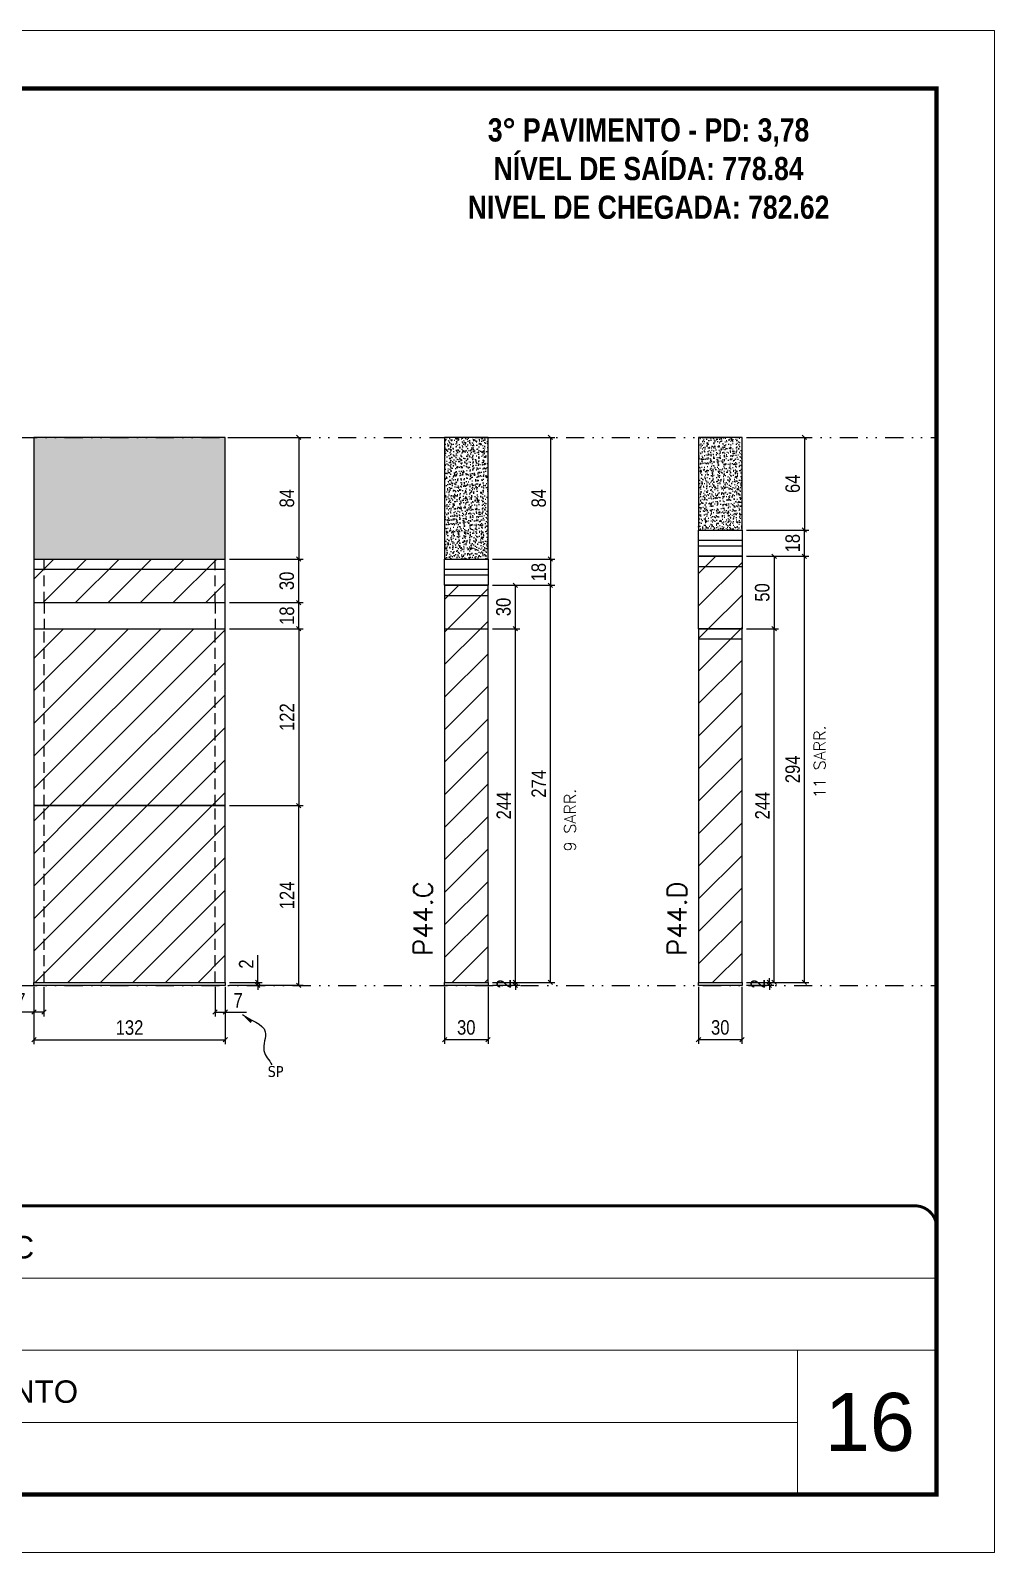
# Model space of a CAD drawing. Extents: x 2949 to 9203, y -16089 to 12527.
# Drawn here: x 8537 to 9203, y 8031 to 9081 of the extents above; entities that cross this region are included whole.
import ezdxf

# ---------------------------------------------------------------- set-up
doc = ezdxf.new("R2010")
doc.units = 0
for name, pattern in [('CONTINUO', [0]), ('DASHED', [0.75, 0.5, -0.25]), ('DIVIDE2', [0.625, 0.25, -0.125, 0, -0.125, 0, -0.125]), ('HIDDEN', [0.375, 0.25, -0.125])]:
    doc.linetypes.add(name, pattern=pattern)
for name, color, linetype, lineweight in [('CARIMBO', 255, 'Continuous', 9), ('Folhas', 255, 'Continuous', 9), ('Hachura', 251, 'Continuous', 9), ('SARRAFO DE PRESSAO', 251, 'DASHED', 9), ('Texto Seção', 7, 'Continuous', 15)]:
    doc.layers.add(name, color=color, linetype=linetype, lineweight=lineweight)
for name, color, linetype in [('COTA', 241, 'Continuous'), ('NOMENCLATURA', 7, 'Continuous'), ('Nível', 160, 'Continuous'), ('Painéis', 200, 'Continuous'), ('SARR_2.2x7', 40, 'Continuous'), ('Sarrafo de Pressão', 42, 'HIDDEN'), ('texto', 7, 'Continuous')]:
    doc.layers.add(name, color=color, linetype=linetype)
doc.styles.add('ARIAL', font='arial.ttf')
doc.styles.add('COTA TECNICA', font='techl___.ttf', dxfattribs={"height": 10})
doc.styles.add('COTA TECNICA-50', font='techl___.ttf', dxfattribs={"height": 10})
doc.styles.add('REGUA-120', font='ROMANS.shx', dxfattribs={"height": 15})
doc.styles.add('ROMANC', font='techb___.ttf', dxfattribs={"height": 2.5})
doc.styles.add('ROMANS', font='romans.shx')
doc.styles.get("Standard").update_dxf_attribs({"font": 'arial.ttf'})
doc.dimstyles.new('COTA PAINEL-50', dxfattribs={"dimtxt": 10, "dimasz": 3, "dimexe": 3, "dimexo": 3, "dimgap": 3, "dimtad": 1, "dimdec": 1, "dimzin": 12, "dimdsep": 46, "dimtxsty": 'COTA TECNICA-50', "dimblk1": 'OBLIQUE', "dimblk2": 'OBLIQUE', "dimsah": 1, "dimcen": 0.9, "dimclrd": 4, "dimclre": 4, "dimclrt": 240, "dimadec": 1, "dimazin": 3, "dimtfac": 1, "dimtdec": 1, "dimtmove": 0, "dimatfit": 3, "dimfxl": 1, "dimtolj": 1, "dimtzin": 12, "dimarcsym": 0})
doc.dimstyles.new('PAINEL', dxfattribs={"dimtxt": 10, "dimasz": 3, "dimexe": 3, "dimexo": 3, "dimgap": 3, "dimtad": 1, "dimdec": 1, "dimzin": 12, "dimdsep": 46, "dimtxsty": 'COTA TECNICA', "dimblk1": 'OBLIQUE', "dimblk2": 'OBLIQUE', "dimsah": 1, "dimcen": 0.9, "dimclrd": 4, "dimclre": 4, "dimclrt": 240, "dimadec": 1, "dimazin": 3, "dimtfac": 1, "dimtdec": 1, "dimtmove": 0, "dimatfit": 3, "dimfxl": 1, "dimtolj": 1, "dimtzin": 12, "dimarcsym": 0})
doc.dimstyles.get("Standard").update_dxf_attribs({"dimtxt": 0.18, "dimasz": 0.18, "dimexe": 0.18, "dimexo": 0.0625, "dimgap": 0.09, "dimtad": 0, "dimtih": 1, "dimtoh": 1, "dimdec": 4, "dimzin": 0, "dimdsep": 46, "dimtxsty": 'Standard', "dimcen": 0.09, "dimadec": 0, "dimazin": 0, "dimtfac": 1, "dimtdec": 4, "dimtofl": 0, "dimtmove": 0, "dimatfit": 3, "dimfxl": 1, "dimtolj": 1, "dimtzin": 0, "dimarcsym": 0})
pattern_1 = [(45, (-126071.967, -22713.47), (-11.2253202, 11.2253202), [])]

# ---------------------------------------------------------------- blocks, each defined once
blk = doc.blocks.new('9999999999')
at = {"color": 30, "linetype": 'CONTINUO'}
for p, q in [((98564.6, 34379.6), (99584, 34379.6)), ((98564.6, 34329.8), (99488, 34329.8)), ((99584, 34329.8), (99488, 34329.8)), ((99488, 34329.8), (99488, 34230.2)), ((98564.6, 34280), (99488, 34280))]:
    blk.add_line(p, q, dxfattribs=at)
at = {"color": 30, "linetype": 'CONTINUO', "const_width": 2}
blk.add_lwpolyline([(99584, 34230.2), (99584, 34414.4, 0.414214), (99569, 34429.4), (98229, 34429.4, 0.414214), (98214, 34414.4), (98214, 34245.2, 0.414214), (98229, 34230.2), (99584, 34230.2)], format="xyb", dxfattribs=at)
at = {"layer": 'Folhas'}
blk.add_lwpolyline([(98139, 34190.2), (99624, 34190.2), (99624, 35240.2), (98139, 35240.2)], close=True, dxfattribs=at)
at = {"layer": 'Folhas', "color": 30, "const_width": 3}
blk.add_lwpolyline([(98214, 34230.2), (99584, 34230.2), (99584, 35200.2), (98214, 35200.2)], close=True, dxfattribs=at)
at = {"color": 7, "linetype": 'Continuous', "ltscale": 5, "style": 'ARIAL'}
for s, height, p in [('ROCONTEC', 15.48, (98837.7, 34393.1)), ('3° PAVIMENTO', 15.483, (98837.7, 34293.5))]:
    blk.add_text(s, height=height, dxfattribs=at).set_placement(p)
blk = doc.blocks.new('_Oblique')
at = {"color": 0, "linetype": 'ByBlock', "lineweight": -2}
blk.add_line((-0.5, -0.5), (0.5, 0.5), dxfattribs=at)
blk = doc.blocks.new('*D445')
at = {"layer": 'COTA', "color": 4, "lineweight": -2, "transparency": 16777216}
for p, q in [((8539.8, 8421.3), (8539.8, 8381.8)), ((8671.8, 8421.3), (8671.8, 8381.8)), ((8539.8, 8384.8), (8671.8, 8384.8))]:
    blk.add_line(p, q, dxfattribs=at)
at = {"layer": 'Defpoints', "color": 0, "transparency": 16777216}
for p in [(8539.8, 8424.3), (8671.8, 8424.3), (8671.8, 8384.8)]:
    blk.add_point(p, dxfattribs=at)
at = {"layer": 'COTA', "color": 4, "lineweight": -2, "transparency": 16777216, "xscale": 3, "yscale": 3, "zscale": 3, "rotation": 180}
blk.add_blockref('_Oblique', (8539.8, 8384.8), dxfattribs=at)
at = {"layer": 'COTA', "color": 4, "lineweight": -2, "transparency": 16777216, "xscale": 3, "yscale": 3, "zscale": 3}
blk.add_blockref('_Oblique', (8671.8, 8384.8), dxfattribs=at)
at = {"layer": 'COTA', "color": 240, "transparency": 16777216, "insert": (8605.8, 8393.1), "char_height": 10, "attachment_point": 5, "style": 'COTA TECNICA'}
blk.add_mtext('\\A1;132', dxfattribs=at)
blk = doc.blocks.new('*D446')
at = {"layer": 'COTA', "color": 4, "lineweight": -2, "transparency": 16777216}
for p, q in [((8823.1, 8421.3), (8823.1, 8381.9)), ((8853.1, 8421.3), (8853.1, 8381.9)), ((8823.1, 8384.9), (8853.1, 8384.9))]:
    blk.add_line(p, q, dxfattribs=at)
at = {"layer": 'Defpoints', "color": 0, "transparency": 16777216}
for p in [(8823.1, 8424.3), (8853.1, 8424.3), (8853.1, 8384.9)]:
    blk.add_point(p, dxfattribs=at)
at = {"layer": 'COTA', "color": 4, "lineweight": -2, "transparency": 16777216, "xscale": 3, "yscale": 3, "zscale": 3, "rotation": 180}
blk.add_blockref('_Oblique', (8823.1, 8384.9), dxfattribs=at)
at = {"layer": 'COTA', "color": 4, "lineweight": -2, "transparency": 16777216, "xscale": 3, "yscale": 3, "zscale": 3}
blk.add_blockref('_Oblique', (8853.1, 8384.9), dxfattribs=at)
at = {"layer": 'COTA', "color": 240, "transparency": 16777216, "insert": (8838.1, 8393.2), "char_height": 10, "attachment_point": 5, "style": 'COTA TECNICA'}
blk.add_mtext('\\A1;30', dxfattribs=at)
blk = doc.blocks.new('*D452')
at = {"layer": 'COTA', "color": 4, "lineweight": -2, "transparency": 16777216}
for p, q in [((8546.8, 8421.3), (8546.8, 8400.8)), ((8539.8, 8419.3), (8539.8, 8400.8)), ((8539.8, 8403.8), (8525.1, 8403.8)), ((8546.8, 8403.8), (8539.8, 8403.8))]:
    blk.add_line(p, q, dxfattribs=at)
at = {"layer": 'Defpoints', "color": 0, "transparency": 16777216}
for p in [(8539.8, 8422.3), (8546.8, 8424.3), (8539.8, 8403.8)]:
    blk.add_point(p, dxfattribs=at)
at = {"layer": 'COTA', "color": 4, "lineweight": -2, "transparency": 16777216, "xscale": 3, "yscale": 3, "zscale": 3, "rotation": 180}
blk.add_blockref('_Oblique', (8539.8, 8403.8), dxfattribs=at)
at = {"layer": 'COTA', "color": 4, "lineweight": -2, "transparency": 16777216, "xscale": 3, "yscale": 3, "zscale": 3}
blk.add_blockref('_Oblique', (8546.8, 8403.8), dxfattribs=at)
at = {"layer": 'COTA', "color": 240, "transparency": 16777216, "insert": (8530.9, 8411.9), "char_height": 10, "attachment_point": 5, "style": 'COTA TECNICA-50'}
blk.add_mtext('\\A1;7', dxfattribs=at)
blk = doc.blocks.new('*D453')
at = {"layer": 'COTA', "color": 4, "lineweight": -2, "transparency": 16777216}
for p, q in [((8664.8, 8421.3), (8664.8, 8400.8)), ((8671.8, 8419.3), (8671.8, 8400.8)), ((8664.8, 8403.8), (8671.8, 8403.8)), ((8671.8, 8403.8), (8686.5, 8403.8))]:
    blk.add_line(p, q, dxfattribs=at)
at = {"layer": 'Defpoints', "color": 0, "transparency": 16777216}
for p in [(8664.8, 8424.3), (8671.8, 8422.3), (8671.8, 8403.8)]:
    blk.add_point(p, dxfattribs=at)
at = {"layer": 'COTA', "color": 4, "lineweight": -2, "transparency": 16777216, "xscale": 3, "yscale": 3, "zscale": 3, "rotation": 180}
blk.add_blockref('_Oblique', (8664.8, 8403.8), dxfattribs=at)
at = {"layer": 'COTA', "color": 4, "lineweight": -2, "transparency": 16777216, "xscale": 3, "yscale": 3, "zscale": 3}
blk.add_blockref('_Oblique', (8671.8, 8403.8), dxfattribs=at)
at = {"layer": 'COTA', "color": 240, "transparency": 16777216, "insert": (8680.7, 8411.9), "char_height": 10, "attachment_point": 5, "style": 'COTA TECNICA-50'}
blk.add_mtext('\\A1;7', dxfattribs=at)
blk = doc.blocks.new('*D454')
at = {"layer": 'COTA', "color": 4, "lineweight": -2, "transparency": 16777216}
for p, q in [((8674.8, 8546.3), (8725.5, 8546.3)), ((8722.5, 8422.3), (8722.5, 8546.3)), ((8674.8, 8422.3), (8725.5, 8422.3))]:
    blk.add_line(p, q, dxfattribs=at)
at = {"layer": 'Defpoints', "color": 0, "transparency": 16777216}
for p in [(8671.8, 8546.3), (8722.5, 8546.3), (8671.8, 8422.3)]:
    blk.add_point(p, dxfattribs=at)
at = {"layer": 'COTA', "color": 4, "lineweight": -2, "transparency": 16777216, "xscale": 3, "yscale": 3, "zscale": 3}
for p, rotation in [((8722.5, 8546.3), 90), ((8722.5, 8422.3), 270)]:
    blk.add_blockref('_Oblique', p, dxfattribs=dict(at, rotation=rotation))
at = {"layer": 'COTA', "color": 240, "transparency": 16777216, "insert": (8714.4, 8484.3), "char_height": 10, "attachment_point": 5, "rotation": 90, "style": 'COTA TECNICA-50'}
blk.add_mtext('\\A1;124', dxfattribs=at)
blk = doc.blocks.new('*D455')
at = {"layer": 'COTA', "color": 4, "lineweight": -2, "transparency": 16777216}
for p, q in [((8694.3, 8424.3), (8694.3, 8443.1)), ((8674.8, 8424.3), (8697.3, 8424.3)), ((8674.8, 8422.3), (8697.3, 8422.3)), ((8694.3, 8422.3), (8694.3, 8424.3)), ((8694.3, 8422.3), (8694.3, 8419.3))]:
    blk.add_line(p, q, dxfattribs=at)
at = {"layer": 'Defpoints', "color": 0, "transparency": 16777216}
for p in [(8671.8, 8424.3), (8671.8, 8422.3), (8694.3, 8422.3)]:
    blk.add_point(p, dxfattribs=at)
at = {"layer": 'COTA', "color": 4, "lineweight": -2, "transparency": 16777216, "xscale": 3, "yscale": 3, "zscale": 3}
for p, rotation in [((8694.3, 8424.3), 270), ((8694.3, 8422.3), 90)]:
    blk.add_blockref('_Oblique', p, dxfattribs=dict(at, rotation=rotation))
at = {"layer": 'COTA', "color": 240, "transparency": 16777216, "insert": (8686.3, 8437), "char_height": 10, "attachment_point": 5, "rotation": 90, "style": 'COTA TECNICA-50'}
blk.add_mtext('\\A1;2', dxfattribs=at)
blk = doc.blocks.new('*D456')
at = {"layer": 'COTA', "color": 4, "linetype": 'ByBlock', "lineweight": -2, "transparency": 16777216}
for p, q in [((8674.8, 8716.3), (8725.5, 8716.3)), ((8722.5, 8686.3), (8722.5, 8716.3)), ((8674.8, 8686.3), (8725.5, 8686.3))]:
    blk.add_line(p, q, dxfattribs=at)
at = {"layer": 'Defpoints', "color": 0, "linetype": 'ByBlock', "transparency": 16777216}
for p in [(8671.8, 8716.3), (8722.5, 8716.3), (8671.8, 8686.3)]:
    blk.add_point(p, dxfattribs=at)
at = {"layer": 'COTA', "color": 4, "linetype": 'ByBlock', "lineweight": -2, "transparency": 16777216, "xscale": 3, "yscale": 3, "zscale": 3}
for p, rotation in [((8722.5, 8716.3), 90), ((8722.5, 8686.3), 270)]:
    blk.add_blockref('_Oblique', p, dxfattribs=dict(at, rotation=rotation))
at = {"layer": 'COTA', "color": 240, "linetype": 'ByBlock', "transparency": 16777216, "insert": (8714.3, 8701.3), "char_height": 10, "attachment_point": 5, "rotation": 90, "style": 'COTA TECNICA'}
blk.add_mtext('\\A1;30', dxfattribs=at)
blk = doc.blocks.new('*D457')
at = {"layer": 'COTA', "color": 4, "lineweight": -2, "transparency": 16777216}
for p, q in [((8856.1, 8424.3), (8875, 8424.3)), ((8856.1, 8422.3), (8875, 8422.3)), ((8872, 8424.3), (8872, 8427.3)), ((8872, 8422.3), (8872, 8424.3)), ((8872, 8422.3), (8872, 8419.3))]:
    blk.add_line(p, q, dxfattribs=at)
at = {"layer": 'Defpoints', "color": 0, "transparency": 16777216}
for p in [(8853.1, 8424.3), (8853.1, 8422.3), (8872, 8424.3)]:
    blk.add_point(p, dxfattribs=at)
at = {"layer": 'COTA', "color": 4, "lineweight": -2, "transparency": 16777216, "xscale": 3, "yscale": 3, "zscale": 3}
for p, rotation in [((8872, 8424.3), 270), ((8872, 8422.3), 90)]:
    blk.add_blockref('_Oblique', p, dxfattribs=dict(at, rotation=rotation))
at = {"layer": 'COTA', "color": 240, "transparency": 16777216, "insert": (8864, 8423.3), "char_height": 10, "attachment_point": 5, "rotation": 90, "style": 'COTA TECNICA-50'}
blk.add_mtext('\\A1;2', dxfattribs=at)
blk = doc.blocks.new('*D476')
at = {"layer": 'COTA', "color": 4, "linetype": 'ByBlock', "lineweight": -2, "transparency": 16777216}
for p, q in [((8856.1, 8800.3), (8899.2, 8800.3)), ((8896.2, 8800.3), (8896.2, 8716.3)), ((8856.1, 8716.3), (8899.2, 8716.3))]:
    blk.add_line(p, q, dxfattribs=at)
at = {"layer": 'Defpoints', "color": 0, "linetype": 'ByBlock', "transparency": 16777216}
for p in [(8853.1, 8800.3), (8853.1, 8716.3), (8896.2, 8716.3)]:
    blk.add_point(p, dxfattribs=at)
at = {"layer": 'COTA', "color": 4, "linetype": 'ByBlock', "lineweight": -2, "transparency": 16777216, "xscale": 3, "yscale": 3, "zscale": 3}
for p, rotation in [((8896.2, 8800.3), 90), ((8896.2, 8716.3), 270)]:
    blk.add_blockref('_Oblique', p, dxfattribs=dict(at, rotation=rotation))
at = {"layer": 'COTA', "color": 240, "linetype": 'ByBlock', "transparency": 16777216, "insert": (8888.1, 8758.3), "char_height": 10, "attachment_point": 5, "rotation": 90, "style": 'COTA TECNICA'}
blk.add_mtext('\\A1;84', dxfattribs=at)
blk = doc.blocks.new('*D477')
at = {"layer": 'COTA', "color": 4, "linetype": 'ByBlock', "lineweight": -2, "transparency": 16777216}
for p, q in [((8856.1, 8698.3), (8899.2, 8698.3)), ((8896.2, 8424.3), (8896.2, 8698.3)), ((8856.1, 8424.3), (8899.2, 8424.3))]:
    blk.add_line(p, q, dxfattribs=at)
at = {"layer": 'Defpoints', "color": 0, "linetype": 'ByBlock', "transparency": 16777216}
for p in [(8853.1, 8698.3), (8896.2, 8698.3), (8853.1, 8424.3)]:
    blk.add_point(p, dxfattribs=at)
at = {"layer": 'COTA', "color": 4, "linetype": 'ByBlock', "lineweight": -2, "transparency": 16777216, "xscale": 3, "yscale": 3, "zscale": 3}
for p, rotation in [((8896.2, 8698.3), 90), ((8896.2, 8424.3), 270)]:
    blk.add_blockref('_Oblique', p, dxfattribs=dict(at, rotation=rotation))
at = {"layer": 'COTA', "color": 240, "linetype": 'ByBlock', "transparency": 16777216, "insert": (8888.1, 8561.3), "char_height": 10, "attachment_point": 5, "rotation": 90, "style": 'COTA TECNICA'}
blk.add_mtext('\\A1;274', dxfattribs=at)
blk = doc.blocks.new('*D464')
at = {"layer": 'COTA', "color": 4, "lineweight": -2, "transparency": 16777216}
for p, q in [((8998.3, 8421.3), (8998.3, 8381.9)), ((9028.3, 8421.3), (9028.3, 8381.9)), ((8998.3, 8384.9), (9028.3, 8384.9))]:
    blk.add_line(p, q, dxfattribs=at)
at = {"layer": 'Defpoints', "color": 0, "transparency": 16777216}
for p in [(8998.3, 8424.3), (9028.3, 8424.3), (9028.3, 8384.9)]:
    blk.add_point(p, dxfattribs=at)
at = {"layer": 'COTA', "color": 4, "lineweight": -2, "transparency": 16777216, "xscale": 3, "yscale": 3, "zscale": 3, "rotation": 180}
blk.add_blockref('_Oblique', (8998.3, 8384.9), dxfattribs=at)
at = {"layer": 'COTA', "color": 4, "lineweight": -2, "transparency": 16777216, "xscale": 3, "yscale": 3, "zscale": 3}
blk.add_blockref('_Oblique', (9028.3, 8384.9), dxfattribs=at)
at = {"layer": 'COTA', "color": 240, "transparency": 16777216, "insert": (9013.3, 8393.2), "char_height": 10, "attachment_point": 5, "style": 'COTA TECNICA'}
blk.add_mtext('\\A1;30', dxfattribs=at)
blk = doc.blocks.new('*D465')
at = {"layer": 'COTA', "color": 4, "lineweight": -2, "transparency": 16777216}
for p, q in [((9031.3, 8424.3), (9050.2, 8424.3)), ((9031.3, 8422.3), (9050.2, 8422.3)), ((9047.2, 8424.3), (9047.2, 8427.3)), ((9047.2, 8422.3), (9047.2, 8424.3)), ((9047.2, 8422.3), (9047.2, 8419.3))]:
    blk.add_line(p, q, dxfattribs=at)
at = {"layer": 'Defpoints', "color": 0, "transparency": 16777216}
for p in [(9028.3, 8424.3), (9028.3, 8422.3), (9047.2, 8424.3)]:
    blk.add_point(p, dxfattribs=at)
at = {"layer": 'COTA', "color": 4, "lineweight": -2, "transparency": 16777216, "xscale": 3, "yscale": 3, "zscale": 3}
for p, rotation in [((9047.2, 8424.3), 270), ((9047.2, 8422.3), 90)]:
    blk.add_blockref('_Oblique', p, dxfattribs=dict(at, rotation=rotation))
at = {"layer": 'COTA', "color": 240, "transparency": 16777216, "insert": (9039.2, 8423.3), "char_height": 10, "attachment_point": 5, "rotation": 90, "style": 'COTA TECNICA-50'}
blk.add_mtext('\\A1;2', dxfattribs=at)
blk = doc.blocks.new('*D479')
at = {"layer": 'COTA', "color": 4, "linetype": 'ByBlock', "lineweight": -2, "transparency": 16777216}
for p, q in [((9031.3, 8800.3), (9074.4, 8800.3)), ((9071.4, 8800.3), (9071.4, 8736.3)), ((9031.3, 8736.3), (9074.4, 8736.3))]:
    blk.add_line(p, q, dxfattribs=at)
at = {"layer": 'Defpoints', "color": 0, "linetype": 'ByBlock', "transparency": 16777216}
for p in [(9028.3, 8800.3), (9028.3, 8736.3), (9071.4, 8736.3)]:
    blk.add_point(p, dxfattribs=at)
at = {"layer": 'COTA', "color": 4, "linetype": 'ByBlock', "lineweight": -2, "transparency": 16777216, "xscale": 3, "yscale": 3, "zscale": 3}
for p, rotation in [((9071.4, 8800.3), 90), ((9071.4, 8736.3), 270)]:
    blk.add_blockref('_Oblique', p, dxfattribs=dict(at, rotation=rotation))
at = {"layer": 'COTA', "color": 240, "linetype": 'ByBlock', "transparency": 16777216, "insert": (9063.3, 8768.3), "char_height": 10, "attachment_point": 5, "rotation": 90, "style": 'COTA TECNICA'}
blk.add_mtext('\\A1;64', dxfattribs=at)
blk = doc.blocks.new('*D480')
at = {"layer": 'COTA', "color": 4, "linetype": 'ByBlock', "lineweight": -2, "transparency": 16777216}
for p, q in [((9031.3, 8718.3), (9074.4, 8718.3)), ((9071.4, 8424.3), (9071.4, 8718.3)), ((9031.3, 8424.3), (9074.4, 8424.3))]:
    blk.add_line(p, q, dxfattribs=at)
at = {"layer": 'Defpoints', "color": 0, "linetype": 'ByBlock', "transparency": 16777216}
for p in [(9028.3, 8718.3), (9071.4, 8718.3), (9028.3, 8424.3)]:
    blk.add_point(p, dxfattribs=at)
at = {"layer": 'COTA', "color": 4, "linetype": 'ByBlock', "lineweight": -2, "transparency": 16777216, "xscale": 3, "yscale": 3, "zscale": 3}
for p, rotation in [((9071.4, 8718.3), 90), ((9071.4, 8424.3), 270)]:
    blk.add_blockref('_Oblique', p, dxfattribs=dict(at, rotation=rotation))
at = {"layer": 'COTA', "color": 240, "linetype": 'ByBlock', "transparency": 16777216, "insert": (9063.3, 8571.3), "char_height": 10, "attachment_point": 5, "rotation": 90, "style": 'COTA TECNICA'}
blk.add_mtext('\\A1;294', dxfattribs=at)
blk = doc.blocks.new('*D475')
at = {"layer": 'COTA', "color": 4, "linetype": 'ByBlock', "lineweight": -2, "transparency": 16777216}
for p, q in [((8674.8, 8668.3), (8725.5, 8668.3)), ((8722.5, 8668.3), (8722.5, 8546.3)), ((8674.8, 8546.3), (8725.5, 8546.3))]:
    blk.add_line(p, q, dxfattribs=at)
at = {"layer": 'Defpoints', "color": 0, "linetype": 'ByBlock', "transparency": 16777216}
for p in [(8671.8, 8668.3), (8671.8, 8546.3), (8722.5, 8546.3)]:
    blk.add_point(p, dxfattribs=at)
at = {"layer": 'COTA', "color": 4, "linetype": 'ByBlock', "lineweight": -2, "transparency": 16777216, "xscale": 3, "yscale": 3, "zscale": 3}
for p, rotation in [((8722.5, 8668.3), 90), ((8722.5, 8546.3), 270)]:
    blk.add_blockref('_Oblique', p, dxfattribs=dict(at, rotation=rotation))
at = {"layer": 'COTA', "color": 240, "linetype": 'ByBlock', "transparency": 16777216, "insert": (8714.4, 8607.3), "char_height": 10, "attachment_point": 5, "rotation": 90, "style": 'COTA TECNICA'}
blk.add_mtext('\\A1;122', dxfattribs=at)
blk = doc.blocks.new('*D468')
at = {"layer": 'COTA', "color": 4, "linetype": 'ByBlock', "lineweight": -2, "transparency": 16777216}
for p, q in [((8856.1, 8668.3), (8875, 8668.3)), ((8872, 8424.3), (8872, 8668.3)), ((8856.1, 8424.3), (8875, 8424.3))]:
    blk.add_line(p, q, dxfattribs=at)
at = {"layer": 'Defpoints', "color": 0, "linetype": 'ByBlock', "transparency": 16777216}
for p in [(8853.1, 8668.3), (8872, 8668.3), (8853.1, 8424.3)]:
    blk.add_point(p, dxfattribs=at)
at = {"layer": 'COTA', "color": 4, "linetype": 'ByBlock', "lineweight": -2, "transparency": 16777216, "xscale": 3, "yscale": 3, "zscale": 3}
for p, rotation in [((8872, 8668.3), 90), ((8872, 8424.3), 270)]:
    blk.add_blockref('_Oblique', p, dxfattribs=dict(at, rotation=rotation))
at = {"layer": 'COTA', "color": 240, "linetype": 'ByBlock', "transparency": 16777216, "insert": (8864, 8546.3), "char_height": 10, "attachment_point": 5, "rotation": 90, "style": 'COTA TECNICA'}
blk.add_mtext('\\A1;244', dxfattribs=at)
blk = doc.blocks.new('*D469')
at = {"layer": 'COTA', "color": 4, "linetype": 'ByBlock', "lineweight": -2, "transparency": 16777216}
for p, q in [((8856.1, 8698.3), (8875, 8698.3)), ((8872, 8668.3), (8872, 8698.3)), ((8856.1, 8668.3), (8875, 8668.3))]:
    blk.add_line(p, q, dxfattribs=at)
at = {"layer": 'Defpoints', "color": 0, "linetype": 'ByBlock', "transparency": 16777216}
for p in [(8853.1, 8698.3), (8872, 8698.3), (8853.1, 8668.3)]:
    blk.add_point(p, dxfattribs=at)
at = {"layer": 'COTA', "color": 4, "linetype": 'ByBlock', "lineweight": -2, "transparency": 16777216, "xscale": 3, "yscale": 3, "zscale": 3}
for p, rotation in [((8872, 8698.3), 90), ((8872, 8668.3), 270)]:
    blk.add_blockref('_Oblique', p, dxfattribs=dict(at, rotation=rotation))
at = {"layer": 'COTA', "color": 240, "linetype": 'ByBlock', "transparency": 16777216, "insert": (8863.8, 8683.3), "char_height": 10, "attachment_point": 5, "rotation": 90, "style": 'COTA TECNICA'}
blk.add_mtext('\\A1;30', dxfattribs=at)
blk = doc.blocks.new('*D470')
at = {"layer": 'COTA', "color": 4, "linetype": 'ByBlock', "lineweight": -2, "transparency": 16777216}
for p, q in [((8856.1, 8668.3), (8875, 8668.3)), ((8872, 8424.3), (8872, 8668.3)), ((8856.1, 8424.3), (8875, 8424.3))]:
    blk.add_line(p, q, dxfattribs=at)
at = {"layer": 'Defpoints', "color": 0, "linetype": 'ByBlock', "transparency": 16777216}
for p in [(8853.1, 8668.3), (8872, 8668.3), (8853.1, 8424.3)]:
    blk.add_point(p, dxfattribs=at)
at = {"layer": 'COTA', "color": 4, "linetype": 'ByBlock', "lineweight": -2, "transparency": 16777216, "xscale": 3, "yscale": 3, "zscale": 3}
for p, rotation in [((8872, 8668.3), 90), ((8872, 8424.3), 270)]:
    blk.add_blockref('_Oblique', p, dxfattribs=dict(at, rotation=rotation))
at = {"layer": 'COTA', "color": 240, "linetype": 'ByBlock', "transparency": 16777216, "insert": (8864, 8546.3), "char_height": 10, "attachment_point": 5, "rotation": 90, "style": 'COTA TECNICA'}
blk.add_mtext('\\A1;244', dxfattribs=at)
blk = doc.blocks.new('*D466')
at = {"layer": 'COTA', "color": 4, "linetype": 'ByBlock', "lineweight": -2, "transparency": 16777216}
for p, q in [((9031.3, 8718.3), (9053.5, 8718.3)), ((9050.5, 8718.3), (9050.5, 8668.3)), ((9031.3, 8668.3), (9053.5, 8668.3))]:
    blk.add_line(p, q, dxfattribs=at)
at = {"layer": 'Defpoints', "color": 0, "linetype": 'ByBlock', "transparency": 16777216}
for p in [(9028.3, 8718.3), (9028.3, 8668.3), (9050.5, 8668.3)]:
    blk.add_point(p, dxfattribs=at)
at = {"layer": 'COTA', "color": 4, "linetype": 'ByBlock', "lineweight": -2, "transparency": 16777216, "xscale": 3, "yscale": 3, "zscale": 3}
for p, rotation in [((9050.5, 8718.3), 90), ((9050.5, 8668.3), 270)]:
    blk.add_blockref('_Oblique', p, dxfattribs=dict(at, rotation=rotation))
at = {"layer": 'COTA', "color": 240, "linetype": 'ByBlock', "transparency": 16777216, "insert": (9042.3, 8693.3), "char_height": 10, "attachment_point": 5, "rotation": 90, "style": 'COTA TECNICA'}
blk.add_mtext('\\A1;50', dxfattribs=at)
blk = doc.blocks.new('*D443')
at = {"layer": 'COTA', "color": 4, "linetype": 'ByBlock', "lineweight": -2, "transparency": 16777216}
for p, q in [((8674.8, 8800.3), (8725.5, 8800.3)), ((8722.5, 8800.3), (8722.5, 8716.3)), ((8674.8, 8716.3), (8725.5, 8716.3))]:
    blk.add_line(p, q, dxfattribs=at)
at = {"layer": 'Defpoints', "color": 0, "linetype": 'ByBlock', "transparency": 16777216}
for p in [(8671.8, 8800.3), (8671.8, 8716.3), (8722.5, 8716.3)]:
    blk.add_point(p, dxfattribs=at)
at = {"layer": 'COTA', "color": 4, "linetype": 'ByBlock', "lineweight": -2, "transparency": 16777216, "xscale": 3, "yscale": 3, "zscale": 3}
for p, rotation in [((8722.5, 8800.3), 90), ((8722.5, 8716.3), 270)]:
    blk.add_blockref('_Oblique', p, dxfattribs=dict(at, rotation=rotation))
at = {"layer": 'COTA', "color": 240, "linetype": 'ByBlock', "transparency": 16777216, "insert": (8714.4, 8758.3), "char_height": 10, "attachment_point": 5, "rotation": 90, "style": 'COTA TECNICA'}
blk.add_mtext('\\A1;84', dxfattribs=at)
blk = doc.blocks.new('*D2342')
at = {"layer": 'COTA', "color": 4, "lineweight": -2, "transparency": 16777216}
for p, q in [((9031.3, 8668.3), (9053.5, 8668.3)), ((9050.5, 8424.3), (9050.5, 8668.3)), ((9031.3, 8424.3), (9053.5, 8424.3))]:
    blk.add_line(p, q, dxfattribs=at)
at = {"layer": 'Defpoints', "color": 0, "transparency": 16777216}
for p in [(9028.3, 8668.3), (9050.5, 8668.3), (9028.3, 8424.3)]:
    blk.add_point(p, dxfattribs=at)
at = {"layer": 'COTA', "color": 4, "lineweight": -2, "transparency": 16777216, "xscale": 3, "yscale": 3, "zscale": 3}
for p, rotation in [((9050.5, 8668.3), 90), ((9050.5, 8424.3), 270)]:
    blk.add_blockref('_Oblique', p, dxfattribs=dict(at, rotation=rotation))
at = {"layer": 'COTA', "color": 240, "transparency": 16777216, "insert": (9042.4, 8546.3), "char_height": 10, "attachment_point": 5, "rotation": 90, "style": 'COTA TECNICA-50'}
blk.add_mtext('\\A1;244', dxfattribs=at)
blk = doc.blocks.new('*D2609')
at = {"layer": 'COTA', "color": 4, "lineweight": -2, "transparency": 16777216}
for p, q in [((8674.8, 8686.3), (8725.5, 8686.3)), ((8722.5, 8668.3), (8722.5, 8686.3)), ((8674.8, 8668.3), (8725.5, 8668.3))]:
    blk.add_line(p, q, dxfattribs=at)
at = {"layer": 'Defpoints', "color": 0, "transparency": 16777216}
for p in [(8671.8, 8686.3), (8722.5, 8686.3), (8671.8, 8668.3)]:
    blk.add_point(p, dxfattribs=at)
at = {"layer": 'COTA', "color": 4, "lineweight": -2, "transparency": 16777216, "xscale": 3, "yscale": 3, "zscale": 3}
for p, rotation in [((8722.5, 8686.3), 90), ((8722.5, 8668.3), 270)]:
    blk.add_blockref('_Oblique', p, dxfattribs=dict(at, rotation=rotation))
at = {"layer": 'COTA', "color": 240, "transparency": 16777216, "insert": (8714.4, 8677.3), "char_height": 10, "attachment_point": 5, "rotation": 90, "style": 'COTA TECNICA-50'}
blk.add_mtext('\\A1;18', dxfattribs=at)
blk = doc.blocks.new('*D2610')
at = {"layer": 'COTA', "color": 4, "lineweight": -2, "transparency": 16777216}
for p, q in [((8856.1, 8716.3), (8899.2, 8716.3)), ((8896.2, 8716.3), (8896.2, 8698.3)), ((8856.1, 8698.3), (8899.2, 8698.3))]:
    blk.add_line(p, q, dxfattribs=at)
at = {"layer": 'Defpoints', "color": 0, "transparency": 16777216}
for p in [(8853.1, 8716.3), (8853.1, 8698.3), (8896.2, 8698.3)]:
    blk.add_point(p, dxfattribs=at)
at = {"layer": 'COTA', "color": 4, "lineweight": -2, "transparency": 16777216, "xscale": 3, "yscale": 3, "zscale": 3}
for p, rotation in [((8896.2, 8716.3), 90), ((8896.2, 8698.3), 270)]:
    blk.add_blockref('_Oblique', p, dxfattribs=dict(at, rotation=rotation))
at = {"layer": 'COTA', "color": 240, "transparency": 16777216, "insert": (8888.1, 8707.3), "char_height": 10, "attachment_point": 5, "rotation": 90, "style": 'COTA TECNICA-50'}
blk.add_mtext('\\A1;18', dxfattribs=at)
blk = doc.blocks.new('*D2611')
at = {"layer": 'COTA', "color": 4, "lineweight": -2, "transparency": 16777216}
for p, q in [((9031.3, 8736.3), (9074.4, 8736.3)), ((9071.4, 8718.3), (9071.4, 8736.3)), ((9031.3, 8718.3), (9074.4, 8718.3))]:
    blk.add_line(p, q, dxfattribs=at)
at = {"layer": 'Defpoints', "color": 0, "transparency": 16777216}
for p in [(9028.3, 8736.3), (9071.4, 8736.3), (9028.3, 8718.3)]:
    blk.add_point(p, dxfattribs=at)
at = {"layer": 'COTA', "color": 4, "lineweight": -2, "transparency": 16777216, "xscale": 3, "yscale": 3, "zscale": 3}
for p, rotation in [((9071.4, 8736.3), 90), ((9071.4, 8718.3), 270)]:
    blk.add_blockref('_Oblique', p, dxfattribs=dict(at, rotation=rotation))
at = {"layer": 'COTA', "color": 240, "transparency": 16777216, "insert": (9063.3, 8727.3), "char_height": 10, "attachment_point": 5, "rotation": 90, "style": 'COTA TECNICA-50'}
blk.add_mtext('\\A1;18', dxfattribs=at)

msp = doc.modelspace()

# ---------------------------------------------------------------- hatches: boundary and pattern name
at = {"layer": 'COTA', "linetype": 'ByBlock'}
h = msp.add_hatch(dxfattribs=at)
h.set_pattern_fill('AR-CONC', color=256, scale=0.03)
h.set_pattern_definition([(50, (-126071.9665, -22630.4705), (5.46554007, -0.47817257), [0.5715, -6.2865]), (355, (-126071.9665, -22630.4705), (-1.05730264, 5.73170536), [0.4572, -5.02921753]), (100.4514447, (-126071.511, -22630.5104), (4.40823741, 5.25353256), [0.48570026, -5.34270734]), (46.1842, (-126071.9665, -22628.9465), (8.13237123, -1.26126984), [0.85725, -9.42975]), (96.6355576, (-126071.289, -22629.052), (7.122124, 7.42278374), [0.7285507, -8.01406824]), (351.184151, (-126071.9665, -22628.9465), (7.122124, 7.42278374), [0.685799, -7.54379196]), (21, (-126071.2045, -22629.3275), (4.54843174, -3.06795595), [0.5715, -6.2865]), (326, (-126071.2045, -22629.3275), (1.85406085, 5.52563898), [0.4572, -5.0292]), (71.451445, (-126070.8255, -22629.583), (6.40249258, 2.45768307), [0.48570026, -5.34269813]), (37.5, (-126071.9665, -22630.4705), (0.092658098, 2.536651166), [0, -4.96824, 0, -5.1054, 0, -5.04825]), (7.5, (-126071.9665, -22630.4705), (2.004589875, 3.005417245), [0, -2.91084, 0, -4.85394, 0, -1.92405]), (327.5, (-126073.6658, -22630.4705), (4.067717855, -0.17186232), [0, -1.905, 0, -5.9436, 0, -7.8867]), (317.5, (-126074.4278, -22630.4705), (4.44387544, 0.76279473), [0, -2.4765, 0, -3.94716, 0, -5.6007])])
h.paths.add_polyline_path([(8671.81, 8800.29), (8539.81, 8800.29), (8539.81, 8716.29), (8671.81, 8716.29)])
h = msp.add_hatch(dxfattribs=at)
h.set_pattern_fill('AR-CONC', color=256, scale=0.03)
h.set_pattern_definition([(50, (-122901.9665, -20415.1203), (5.46554007, -0.47817257), [0.5715, -6.2865]), (355, (-122901.9665, -20415.1203), (-1.05730264, 5.73170536), [0.4572, -5.02921753]), (100.4514447, (-122901.511, -20415.16), (4.40823741, 5.25353256), [0.48570026, -5.34270734]), (46.1842, (-122901.9665, -20413.596), (8.13237123, -1.26126984), [0.85725, -9.42975]), (96.6355576, (-122901.289, -20413.7014), (7.122124, 7.42278374), [0.7285507, -8.01406824]), (351.184151, (-122901.9665, -20413.596), (7.122124, 7.42278374), [0.685799, -7.54379196]), (21, (-122901.2045, -20413.9773), (4.54843174, -3.06795595), [0.5715, -6.2865]), (326, (-122901.2045, -20413.9773), (1.85406085, 5.52563898), [0.4572, -5.0292]), (71.451445, (-122900.8255, -20414.233), (6.40249258, 2.45768307), [0.48570026, -5.34269813]), (37.5, (-122901.9665, -20415.1203), (0.092658098, 2.536651166), [0, -4.96824, 0, -5.1054, 0, -5.04825]), (7.5, (-122901.9665, -20415.1203), (2.004589875, 3.005417245), [0, -2.91084, 0, -4.85394, 0, -1.92405]), (327.5, (-122903.6658, -20415.1203), (4.067717855, -0.17186232), [0, -1.905, 0, -5.9436, 0, -7.8867]), (317.5, (-122904.4278, -20415.1203), (4.44387544, 0.76279473), [0, -2.4765, 0, -3.94716, 0, -5.6007])])
h.paths.add_polyline_path([(8823.14, 8716.29), (8853.14, 8716.29), (8853.14, 8800.29), (8823.14, 8800.29)])
h = msp.add_hatch(dxfattribs=at)
h.set_pattern_fill('AR-CONC', color=256, scale=0.03)
h.set_pattern_definition([(50, (-122726.794, -20373.1203), (5.46554007, -0.47817257), [0.5715, -6.2865]), (355, (-122726.794, -20373.1203), (-1.05730264, 5.73170536), [0.4572, -5.02921753]), (100.4514447, (-122726.3384, -20373.16), (4.40823741, 5.25353256), [0.48570026, -5.34270734]), (46.1842, (-122726.794, -20371.596), (8.13237123, -1.26126984), [0.85725, -9.42975]), (96.6355576, (-122726.116, -20371.7014), (7.122124, 7.42278374), [0.7285507, -8.01406824]), (351.184151, (-122726.794, -20371.596), (7.122124, 7.42278374), [0.685799, -7.54379196]), (21, (-122726.032, -20371.9773), (4.54843174, -3.06795595), [0.5715, -6.2865]), (326, (-122726.032, -20371.9773), (1.85406085, 5.52563898), [0.4572, -5.0292]), (71.451445, (-122725.653, -20372.233), (6.40249258, 2.45768307), [0.48570026, -5.34269813]), (37.5, (-122726.7939, -20373.1203), (0.092658098, 2.536651166), [0, -4.96824, 0, -5.1054, 0, -5.04825]), (7.5, (-122726.7939, -20373.1203), (2.004589875, 3.005417245), [0, -2.91084, 0, -4.85394, 0, -1.92405]), (327.5, (-122728.4931, -20373.1203), (4.067717855, -0.17186232), [0, -1.905, 0, -5.9436, 0, -7.8867]), (317.5, (-122729.255, -20373.1203), (4.44387544, 0.76279473), [0, -2.4765, 0, -3.94716, 0, -5.6007])])
h.paths.add_polyline_path([(8998.31, 8736.29), (9028.31, 8736.29), (9028.31, 8800.29), (8998.31, 8800.29)])
at = {"layer": 'Hachura', "linetype": 'ByBlock'}
h = msp.add_hatch(dxfattribs=at)
h.set_pattern_fill('ANSI31', color=256, scale=5)
h.set_pattern_definition([(45, (0, -17), (-11.22532, 11.22532), [])])
h.paths.add_polyline_path([(8671.81, 8686.29), (8671.81, 8716.29), (8539.81, 8716.29), (8539.81, 8686.29)])
h = msp.add_hatch(dxfattribs=at)
h.set_pattern_fill('ANSI31', color=256, scale=5)
h.paths.add_polyline_path([(9028.31, 8718.29), (8998.31, 8718.29), (8998.31, 8668.29), (9028.31, 8668.29)])
h = msp.add_hatch(dxfattribs=at)
h.set_pattern_fill('ANSI31', color=256, scale=5)
h.paths.add_polyline_path([(8853.14, 8698.29), (8823.14, 8698.29), (8823.14, 8668.29), (8853.14, 8668.29)])
h = msp.add_hatch(dxfattribs=at)
h.set_pattern_fill('ANSI31', color=256, scale=5)
h.set_pattern_definition(pattern_1)
h.paths.add_polyline_path([(8671.81, 8546.29), (8671.81, 8668.29), (8539.81, 8668.29), (8539.81, 8546.29)])
h = msp.add_hatch(dxfattribs=at)
h.set_pattern_fill('ANSI31', color=256, scale=5)
h.paths.add_polyline_path([(8853.14, 8668.29), (8823.14, 8668.29), (8823.14, 8424.29), (8853.14, 8424.29)])
h = msp.add_hatch(dxfattribs=at)
h.set_pattern_fill('ANSI31', color=256, scale=5)
h.paths.add_polyline_path([(9028.31, 8668.29), (8998.31, 8668.29), (8998.31, 8424.29), (9028.31, 8424.29)])
h = msp.add_hatch(dxfattribs=at)
h.set_pattern_fill('ANSI31', color=256, scale=5)
h.set_pattern_definition(pattern_1)
h.paths.add_polyline_path([(8671.81, 8546.29), (8539.81, 8546.29), (8539.81, 8424.29), (8671.81, 8424.29)])

# ---------------------------------------------------------------- linework, layer by layer
at = {"layer": 'COTA', "linetype": 'ByBlock'}
for points in [[(8539.81, 8716.29), (8671.81, 8716.29), (8671.81, 8800.29), (8539.81, 8800.29)], [(8823.14, 8716.29), (8853.14, 8716.29), (8853.14, 8800.29), (8823.14, 8800.29)], [(8998.31, 8736.29), (9028.31, 8736.29), (9028.31, 8800.29), (8998.31, 8800.29)]]:
    msp.add_lwpolyline(points, close=True, dxfattribs=at)
at = {"layer": 'Nível', "color": 4, "linetype": 'DIVIDE2', "ltscale": 50}
for p, q in [((8152.19, 8800.29), (9162.53, 8800.29)), ((8152.19, 8422.29), (9162.53, 8422.29))]:
    msp.add_line(p, q, dxfattribs=at)
at = {"layer": 'Painéis'}
for p, q in [((8998.31, 8736.29), (9028.31, 8736.29)), ((8998.31, 8718.29), (8998.31, 8736.29)), ((9028.31, 8736.29), (9028.31, 8718.29)), ((8539.81, 8716.29), (8539.81, 8668.29)), ((8671.81, 8668.29), (8671.81, 8716.29)), ((8823.14, 8716.29), (8853.14, 8716.29)), ((8823.14, 8698.29), (8823.14, 8716.29)), ((8853.14, 8716.29), (8853.14, 8698.29)), ((9028.31, 8718.29), (8998.31, 8718.29)), ((8853.14, 8698.29), (8823.14, 8698.29)), ((8539.81, 8686.29), (8671.81, 8686.29)), ((8539.81, 8668.29), (8671.81, 8668.29)), ((8539.81, 8668.29), (8539.81, 8546.29)), ((8671.81, 8546.29), (8671.81, 8668.29)), ((8823.14, 8668.29), (8853.14, 8668.29)), ((8539.81, 8546.29), (8671.81, 8546.29))]:
    msp.add_line(p, q, dxfattribs=at)
at = {"layer": 'Painéis', "linetype": 'ByBlock'}
for p, q in [((8539.81, 8716.29), (8671.81, 8716.29)), ((8539.81, 8668.29), (8671.81, 8668.29))]:
    msp.add_line(p, q, dxfattribs=at)
msp.add_lwpolyline([(8998.31, 8718.29), (9028.31, 8718.29), (9028.31, 8668.29), (8998.31, 8668.29)], close=True, dxfattribs=at)
at = {"layer": 'Painéis'}
for points in [[(8823.14, 8424.29), (8853.14, 8424.29), (8853.14, 8698.29), (8823.14, 8698.29)], [(8823.14, 8698.29), (8853.14, 8698.29), (8853.14, 8698.29), (8823.14, 8698.29)], [(8998.31, 8424.29), (9028.31, 8424.29), (9028.31, 8668.29), (8998.31, 8668.29)], [(8998.31, 8668.29), (9028.31, 8668.29), (9028.31, 8668.29), (8998.31, 8668.29)], [(8539.81, 8424.29), (8671.81, 8424.29), (8671.81, 8546.29), (8539.81, 8546.29)], [(8539.81, 8424.29), (8671.81, 8424.29), (8671.81, 8422.29), (8539.81, 8422.29)], [(8823.14, 8424.29), (8853.14, 8424.29), (8853.14, 8422.29), (8823.14, 8422.29)], [(8998.31, 8424.29), (9028.31, 8424.29), (9028.31, 8422.29), (8998.31, 8422.29)]]:
    msp.add_lwpolyline(points, close=True, dxfattribs=at)
at = {"layer": 'SARR_2.2x7'}
for p, q in [((8998.31, 8729.29), (9028.31, 8729.29)), ((9028.31, 8725.29), (8998.31, 8725.29)), ((8539.81, 8709.29), (8671.81, 8709.29)), ((8823.14, 8709.29), (8853.14, 8709.29)), ((8853.14, 8705.29), (8823.14, 8705.29)), ((8998.31, 8711.29), (9028.31, 8711.29)), ((8823.14, 8691.29), (8853.14, 8691.29)), ((8998.31, 8661.29), (9028.31, 8661.29))]:
    msp.add_line(p, q, dxfattribs=at)
at = {"layer": 'Sarrafo de Pressão', "ltscale": 30}
for p, q in [((8546.81, 8686.29), (8546.81, 8716.29)), ((8664.81, 8686.29), (8664.81, 8716.29)), ((8546.81, 8686.29), (8546.81, 8668.29)), ((8664.81, 8686.29), (8664.81, 8668.29)), ((8546.81, 8546.29), (8546.81, 8668.29)), ((8664.81, 8546.29), (8664.81, 8668.29)), ((8546.81, 8424.29), (8546.81, 8546.29)), ((8664.81, 8424.29), (8664.81, 8546.29))]:
    msp.add_line(p, q, dxfattribs=at)

# ---------------------------------------------------------------- block references
at = {"layer": 'SARRAFO DE PRESSAO', "color": 6, "linetype": 'ByBlock'}
msp.add_blockref('9999999999', (-90421.44, -26159.2), dxfattribs=at)

# ---------------------------------------------------------------- texts
at = {"layer": 'CARIMBO', "style": 'ARIAL'}
msp.add_text('16', height=40, dxfattribs=at).set_placement((9085.39, 8101.15))
at = {"layer": 'NOMENCLATURA', "color": 2, "insert": (8963.86, 9047.07), "char_height": 16, "attachment_point": 2, "style": 'ROMANC'}
msp.add_mtext_dynamic_manual_height_columns('\\P3° PAVIMENTO - PD: 3,78\\PNÍVEL DE SAÍDA: 778.84\\PNIVEL DE CHEGADA: 782.62', width=300.2766, gutter_width=1, heights=[0], dxfattribs=at)
at = {"layer": 'texto', "color": 0, "insert": (8706.59, 8362.8), "char_height": 7.5, "attachment_point": 5}
msp.add_mtext('{\\fTahoma|b0|i0|c0|p34;\\C4;SP}', dxfattribs=at)
at = {"layer": 'Texto Seção', "linetype": 'Continuous', "style": 'ROMANS'}
for s, p in [('11 SARR.', (9085.89, 8551.48)), ('9 SARR.', (8913.71, 8514.68))]:
    msp.add_text(s, height=8, rotation=90, dxfattribs=at).set_placement(p)
at = {"layer": 'Texto Seção', "char_height": 13, "width": 285.3299, "attachment_point": 7, "rotation": 90, "style": 'REGUA-120'}
for s, insert in [('P44.C', (8814.8, 8442.76)), ('P44.D', (8989.98, 8442.76))]:
    msp.add_mtext(s, dxfattribs=dict(at, insert=insert))

# ---------------------------------------------------------------- dimensions: what is measured, and where the dimension line sits
at = {"layer": 'COTA', "linetype": 'ByBlock'}
for base, p1, p2, picture, middle in [((8722.49, 8716.29), (8671.81, 8800.29), (8671.81, 8716.29), '*D443', (8714.4, 8758.29)), ((8896.22, 8716.29), (8853.14, 8800.29), (8853.14, 8716.29), '*D476', (8888.12, 8758.29)), ((9071.39, 8736.29), (9028.31, 8800.29), (9028.31, 8736.29), '*D479', (9063.29, 8768.29)), ((8722.49, 8716.29), (8671.81, 8686.29), (8671.81, 8716.29), '*D456', (8714.27, 8701.29)), ((9071.39, 8718.29), (9028.31, 8424.29), (9028.31, 8718.29), '*D480', (9063.29, 8571.29)), ((8896.22, 8698.29), (8853.14, 8424.29), (8853.14, 8698.29), '*D477', (8888.15, 8561.29)), ((8722.49, 8546.29), (8671.81, 8668.29), (8671.81, 8546.29), '*D475', (8714.44, 8607.29)), ((8872.04, 8668.29), (8853.14, 8424.29), (8853.14, 8668.29), '*D468', (8863.97, 8546.29)), ((8872.04, 8668.29), (8853.14, 8424.29), (8853.14, 8668.29), '*D470', (8863.97, 8546.29))]:
    dim = msp.add_linear_dim(base=base, p1=p1, p2=p2, angle=90, dimstyle='PAINEL', dxfattribs=at)
    dim.commit()
    dim.dimension.update_dxf_attribs({"geometry": picture, "text_midpoint": middle})
at = {"layer": 'COTA'}
for base, p1, p2, angle, picture, middle in [((9071.39, 8736.29), (9028.31, 8718.29), (9028.31, 8736.29), 90, '*D2611', (9063.3, 8727.29)), ((8896.22, 8698.29), (8853.14, 8716.29), (8853.14, 8698.29), 90, '*D2610', (8888.12, 8707.29)), ((8722.49, 8686.29), (8671.81, 8668.29), (8671.81, 8686.29), 90, '*D2609', (8714.4, 8677.29)), ((9050.46, 8668.29), (9028.31, 8424.29), (9028.31, 8668.29), 90, '*D2342', (9042.39, 8546.29)), ((8722.49, 8546.29), (8671.81, 8422.29), (8671.81, 8546.29), 90, '*D454', (8714.42, 8484.29)), ((8539.81, 8403.78), (8546.81, 8424.29), (8539.81, 8422.29), 180, '*D452', (8530.95, 8411.86))]:
    dim = msp.add_linear_dim(base=base, p1=p1, p2=p2, angle=angle, dimstyle='COTA PAINEL-50', dxfattribs=at)
    dim.commit()
    dim.dimension.update_dxf_attribs({"geometry": picture, "text_midpoint": middle})
at = {"layer": 'COTA', "linetype": 'ByBlock'}
dim = msp.add_linear_dim(base=(9050.46, 8668.29), p1=(9028.31, 8718.29), p2=(9028.31, 8668.29), angle=90, dimstyle='PAINEL', dxfattribs=at)
dim.commit()
dim.dimension.update_dxf_attribs({"geometry": '*D466', "text_midpoint": (9050.46, 8693.29), "dimtype": 160})
dim = msp.add_linear_dim(base=(8872.04, 8698.29), p1=(8853.14, 8668.29), p2=(8853.14, 8698.29), angle=90, dimstyle='PAINEL', override={"dimtmove": 1}, dxfattribs=at)
dim.commit()
dim.dimension.update_dxf_attribs({"geometry": '*D469', "text_midpoint": (8863.82, 8683.29)})
at = {"layer": 'COTA'}
for base, p1, p2, picture, middle in [((8694.34, 8422.29), (8671.81, 8424.29), (8671.81, 8422.29), '*D455', (8694.34, 8437.04)), ((8872.04, 8424.29), (8853.14, 8422.29), (8853.14, 8424.29), '*D457', (8872.04, 8423.29)), ((9047.22, 8424.29), (9028.31, 8422.29), (9028.31, 8424.29), '*D465', (9047.22, 8423.29))]:
    dim = msp.add_linear_dim(base=base, p1=p1, p2=p2, angle=90, dimstyle='COTA PAINEL-50', dxfattribs=at)
    dim.commit()
    dim.dimension.update_dxf_attribs({"geometry": picture, "text_midpoint": middle, "dimtype": 160})
for base, p1, p2, picture, middle in [((8671.81, 8384.84), (8539.81, 8424.29), (8671.81, 8424.29), '*D445', (8605.81, 8393.06)), ((8853.14, 8384.95), (8823.14, 8424.29), (8853.14, 8424.29), '*D446', (8838.14, 8393.17)), ((9028.31, 8384.95), (8998.31, 8424.29), (9028.31, 8424.29), '*D464', (9013.31, 8393.17))]:
    dim = msp.add_linear_dim(base=base, p1=p1, p2=p2, dimstyle='PAINEL', override={"dimarcsym": 2}, dxfattribs=at)
    dim.commit()
    dim.dimension.update_dxf_attribs({"geometry": picture, "text_midpoint": middle})
dim = msp.add_linear_dim(base=(8671.81, 8403.78), p1=(8664.81, 8424.29), p2=(8671.81, 8422.29), dimstyle='COTA PAINEL-50', dxfattribs=at)
dim.commit()
dim.dimension.update_dxf_attribs({"geometry": '*D453', "text_midpoint": (8680.68, 8411.86)})

# ---------------------------------------------------------------- leaders
at = {"layer": 'COTA', "path_type": 1}
msp.add_leader([(8683.64, 8402.11), (8699.43, 8390.28), (8698.5, 8377.27), (8704.06, 8367.49)], dimstyle='Standard', override={"dimasz": 8}, dxfattribs=at)

doc.saveas('drawing.dxf')
